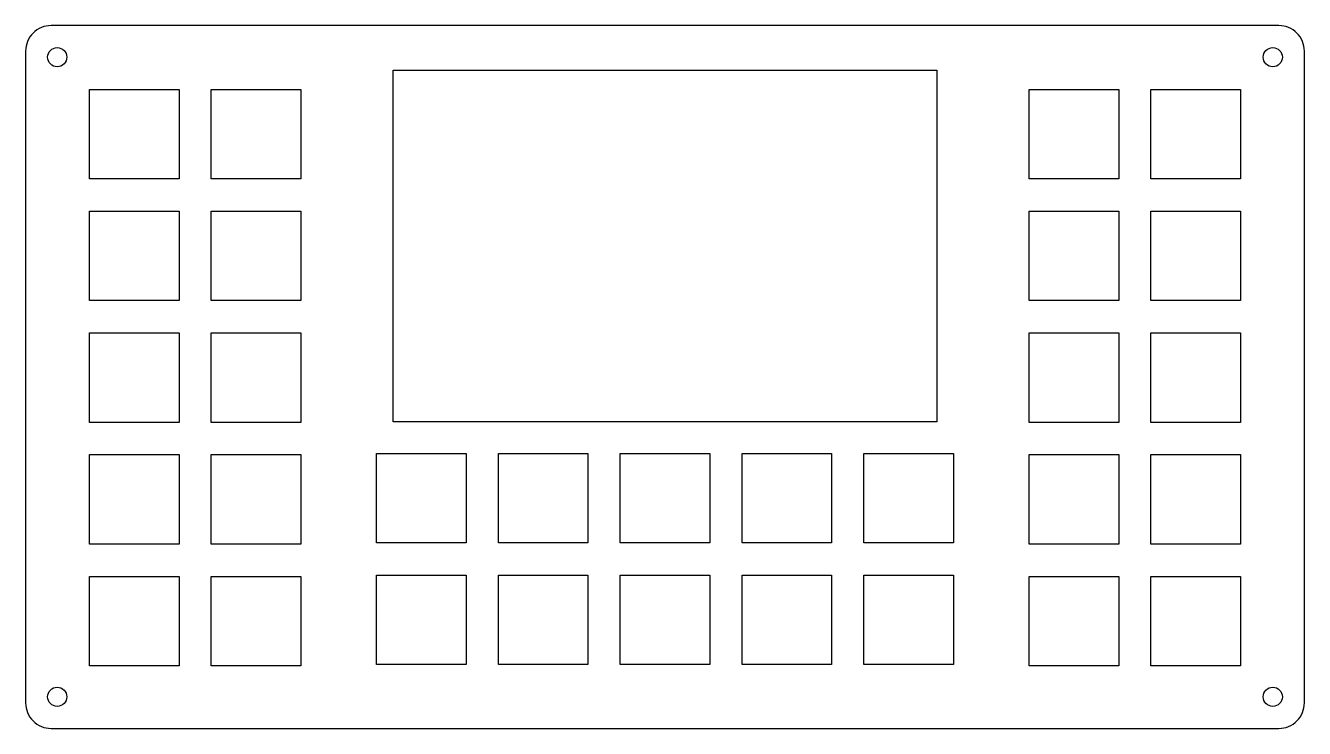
# Model space of a CAD drawing. Header units: millimetres. Extents: x 0 to 200, y 0 to 110.
import ezdxf

# ---------------------------------------------------------------- set-up
doc = ezdxf.new("R2010")
doc.units = ezdxf.units.MM
doc.layers.get('0').update_dxf_attribs({"linetype": 'CONTINUOUS'})

msp = doc.modelspace()

# ---------------------------------------------------------------- linework, layer by layer
msp.add_lwpolyline([(4, 0), (196, 0, 0.414214), (200, 4), (200, 106, 0.414214), (196, 110), (4, 110, 0.414214), (0, 106), (0, 4, 0.414214)], format="xyb", close=True)
for points in [[(142.5, 48), (57.5, 48), (57.5, 103), (142.5, 103)], [(10, 100), (24, 100), (24, 86), (10, 86)], [(29.05, 100), (43.05, 100), (43.05, 86), (29.05, 86)], [(156.95, 86), (156.95, 100), (170.95, 100), (170.95, 86)], [(190, 86), (176, 86), (176, 100), (190, 100)], [(10, 80.95), (24, 80.95), (24, 66.95), (10, 66.95)], [(29.05, 80.95), (43.05, 80.95), (43.05, 66.95), (29.05, 66.95)], [(156.95, 80.95), (170.95, 80.95), (170.95, 66.95), (156.95, 66.95)], [(176, 66.95), (176, 80.95), (190, 80.95), (190, 66.95)], [(10, 61.9), (24, 61.9), (24, 47.9), (10, 47.9)], [(29.05, 61.9), (43.05, 61.9), (43.05, 47.9), (29.05, 47.9)], [(156.95, 61.9), (170.95, 61.9), (170.95, 47.9), (156.95, 47.9)], [(190, 47.9), (176, 47.9), (176, 61.9), (190, 61.9)], [(10, 42.85), (24, 42.85), (24, 28.85), (10, 28.85)], [(29.05, 42.85), (43.05, 42.85), (43.05, 28.85), (29.05, 28.85)], [(54.9, 29.05), (54.9, 43.05), (68.9, 43.05), (68.9, 29.05)], [(73.95, 29.05), (73.95, 43.05), (87.95, 43.05), (87.95, 29.05)], [(93, 29.05), (93, 43.05), (107, 43.05), (107, 29.05)], [(126.05, 29.05), (112.05, 29.05), (112.05, 43.05), (126.05, 43.05)], [(145.1, 29.05), (131.1, 29.05), (131.1, 43.05), (145.1, 43.05)], [(156.95, 28.85), (156.95, 42.85), (170.95, 42.85), (170.95, 28.85)], [(190, 28.85), (176, 28.85), (176, 42.85), (190, 42.85)], [(24, 9.8), (10, 9.8), (10, 23.8), (24, 23.8)], [(43.05, 9.8), (29.05, 9.8), (29.05, 23.8), (43.05, 23.8)], [(68.9, 10), (54.9, 10), (54.9, 24), (68.9, 24)], [(73.95, 10), (73.95, 24), (87.95, 24), (87.95, 10)], [(93, 10), (93, 24), (107, 24), (107, 10)], [(112.05, 10), (112.05, 24), (126.05, 24), (126.05, 10)], [(145.1, 24), (145.1, 10), (131.1, 10), (131.1, 24)], [(170.95, 9.8), (156.95, 9.8), (156.95, 23.8), (170.95, 23.8)], [(176, 9.8), (176, 23.8), (190, 23.8), (190, 9.8)]]:
    msp.add_lwpolyline(points, close=True)
for centre in [(4.95, 105.05), (195.05, 105.05), (4.95, 4.95), (195.05, 4.95)]:
    msp.add_circle(centre, 1.5)

doc.saveas('drawing.dxf')
